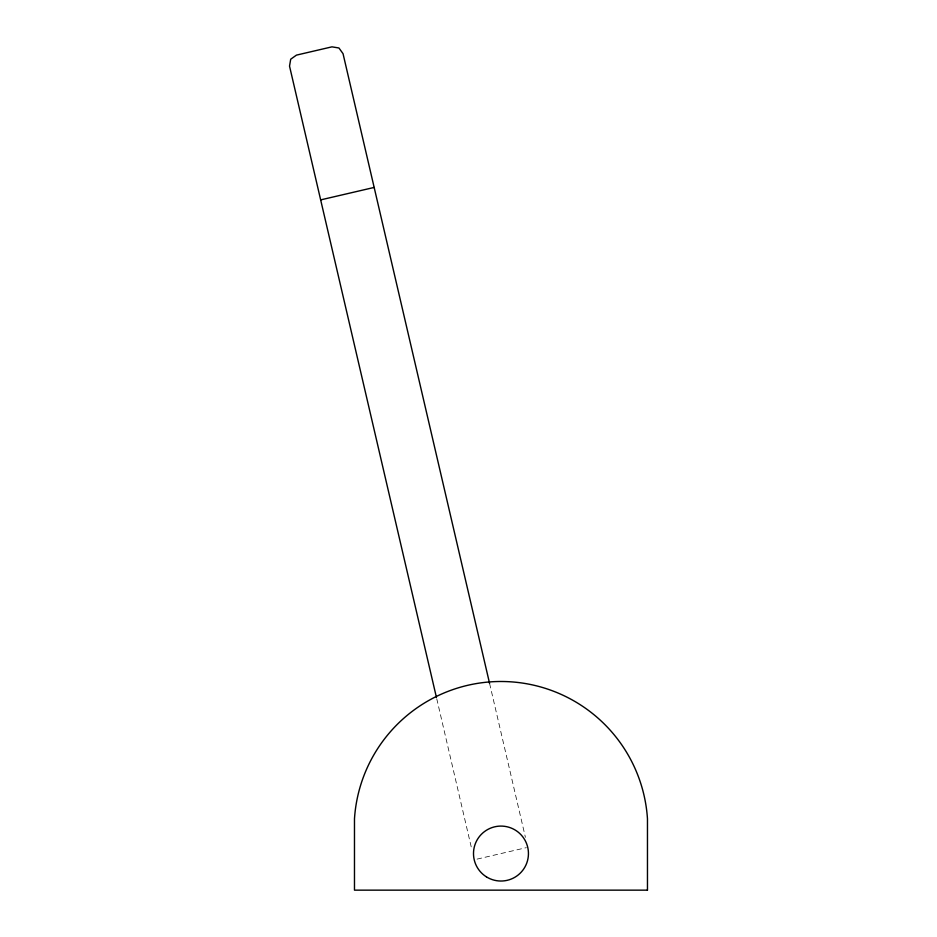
<?xml version="1.0" encoding="UTF-8"?>
<svg xmlns="http://www.w3.org/2000/svg" width="937" height="937" viewBox="0 0 937 937"><rect width="100%" height="100%" fill="white"/><g stroke="black" fill="none" stroke-linecap="round" stroke-linejoin="round"><path stroke-width="0.7" stroke-dasharray="4.68 3.51" d="M477.038 859.124L526.325 847.657M489.582 683.424L525.411 837.362M436.747 698.733L471.897 849.812"/><path stroke-width="1.41" d="M320.665 199.886L374.168 187.435M489.582 683.424L343.036 53.678L338.936 47.986L331.967 46.85L296.455 55.119L290.704 59.207L289.533 66.129L436.408 697.304M647.467 890.15L354.479 890.15L354.479 818.833A146.793 146.793 0 0 1 500.979 681.492A146.793 146.793 0 0 1 647.467 818.833L647.467 890.15M486.455 876.88A27.466 27.466 0 0 0 528.433 854.474A27.466 27.466 0 0 0 488.036 829.327A27.466 27.466 0 0 0 486.455 876.88"/></g></svg>
